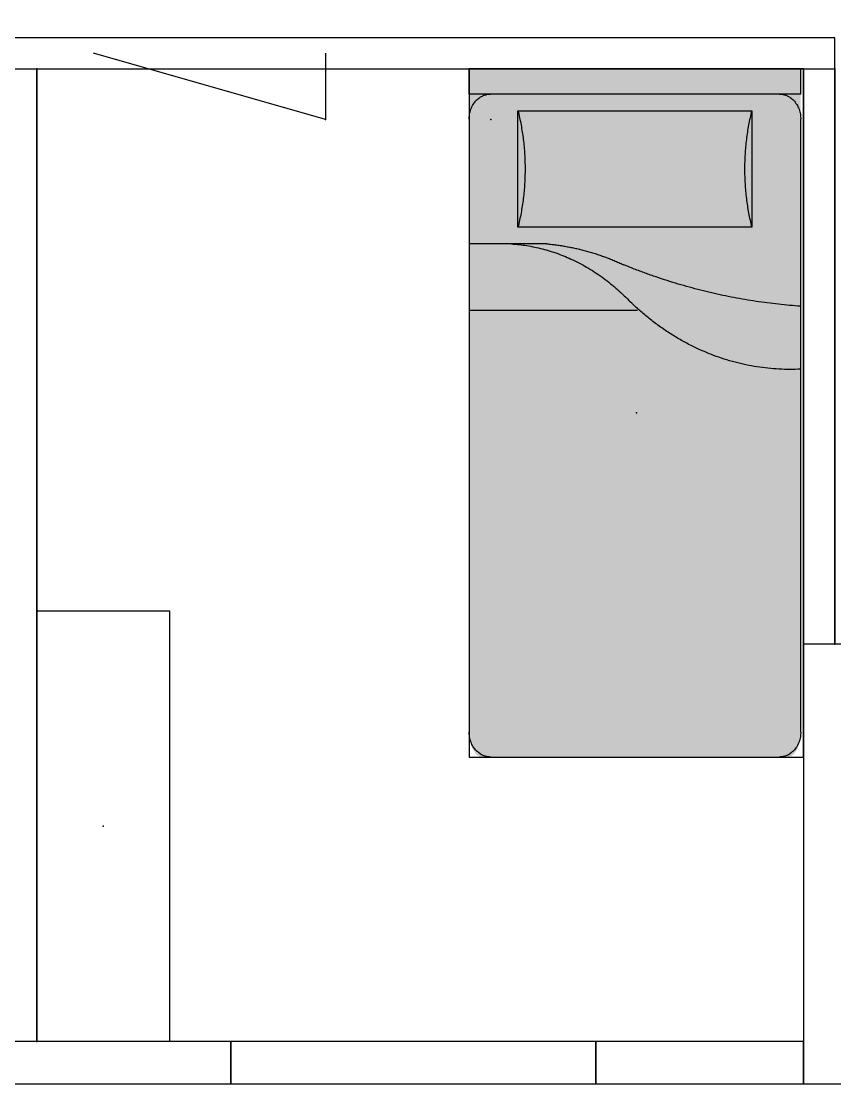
# Model space of a CAD drawing. Header units: millimetres. Extents: x 0 to 8613, y 0 to 4972.
# Drawn here: x 3096 to 5550, y 0 to 3206 of the extents above; entities that cross this region are included whole.
import ezdxf

# ---------------------------------------------------------------- set-up
doc = ezdxf.new("R2010")
doc.units = ezdxf.units.MM
for name, color, linetype in [('Default', 7, 'Continuous'), ('Rooms$Bed Room', 7, 'Continuous'), ('Rooms$Living Room', 7, 'Continuous'), ('Windows', 7, 'Continuous')]:
    doc.layers.add(name, color=color, linetype=linetype)
for name, color, linetype, true_color in [('Doors', 96, 'Continuous', 0x007f00), ('Furniture', 37, 'Continuous', 0x75664f), ('FurnitureRefRec', 254, 'Continuous', 0xd5d5d5), ('PT Top Left', 52, 'Continuous', 0xcdcd00), ('PT Top Left Furniture', 211, 'Continuous', 0xff7fff), ('PT Top Right Furniture', 200, 'Continuous', 0xbf3fff), ('Walls', 1, 'Continuous', 0xff0000)]:
    doc.layers.add(name, color=color, linetype=linetype, true_color=true_color)

# ---------------------------------------------------------------- blocks, each defined once
blk = doc.blocks.new('Bedopstelling Klein')
at = {"layer": 'Furniture'}
blk.add_hatch(color=7, dxfattribs=at).paths.add_polyline_path([(-75.3, 0), (-71.9, 0), (-68.5, 0.2), (-65.1, 0.4), (-61.6, 0.7), (-58.1, 1.1), (-54.6, 1.5), (-51.1, 2.1), (-47.6, 2.8), (-44.1, 3.6), (-40.7, 4.5), (-37.4, 5.5), (-34.1, 6.5), (-32.5, 7.1), (-30.9, 7.7), (-29.4, 8.3), (-27.8, 9), (-26.3, 9.6), (-24.9, 10.3), (-23.5, 11), (-22.1, 11.7), (-20.7, 12.5), (-19.4, 13.3), (-18.1, 14), (-16.8, 14.8), (-15.6, 15.6), (-14.5, 16.5), (-13.4, 17.3), (-12.3, 18.2), (-11.2, 19), (-10.3, 19.9), (-9.3, 20.8), (-8.4, 21.7), (-7.6, 22.6), (-6.8, 23.5), (-6, 24.4), (-5.3, 25.3), (-4.9, 25.8), (-4.6, 26.3), (-4.3, 26.7), (-4, 27.2), (-3.7, 27.7), (-3.4, 28.1), (-3.2, 28.6), (-2.9, 29.1), (-2.7, 29.5), (-2.4, 30), (-2.2, 30.5), (-2, 30.9), (-1.8, 31.4), (-1.6, 31.9), (-1.4, 32.3), (-1.3, 32.8), (-1.1, 33.3), (-1, 33.7), (-0.8, 34.2), (-0.7, 34.7), (-0.6, 35.1), (-0.5, 35.6), (-0.4, 36), (-0.3, 36.5), (-0.2, 37), (-0.2, 37.4), (-0.1, 37.9), (-0.1, 38.3), (0, 38.8), (0, 39.2), (0, 39.7), (0, 40.1), (0, 959.9), (0, 960.3), (0, 960.8), (0, 961.2), (-0.1, 961.7), (-0.1, 962.1), (-0.2, 962.6), (-0.2, 963), (-0.3, 963.5), (-0.4, 964), (-0.5, 964.4), (-0.6, 964.9), (-0.7, 965.3), (-0.8, 965.8), (-1, 966.3), (-1.1, 966.7), (-1.3, 967.2), (-1.4, 967.7), (-1.6, 968.1), (-1.8, 968.6), (-2, 969.1), (-2.2, 969.5), (-2.4, 970), (-2.7, 970.5), (-2.9, 970.9), (-3.2, 971.4), (-3.4, 971.9), (-3.7, 972.3), (-4, 972.8), (-4.3, 973.3), (-4.6, 973.7), (-4.9, 974.2), (-5.3, 974.7), (-6, 975.6), (-6.8, 976.5), (-7.6, 977.4), (-8.4, 978.3), (-9.3, 979.2), (-10.3, 980.1), (-11.2, 981), (-12.3, 981.8), (-13.4, 982.7), (-14.5, 983.5), (-15.6, 984.4), (-16.8, 985.2), (-18.1, 986), (-19.4, 986.7), (-20.7, 987.5), (-22.1, 988.3), (-23.5, 989), (-24.9, 989.7), (-26.3, 990.4), (-27.8, 991), (-29.4, 991.7), (-30.9, 992.3), (-32.5, 992.9), (-34.1, 993.5), (-37.4, 994.5), (-40.7, 995.5), (-44.1, 996.4), (-47.6, 997.2), (-51.1, 997.9), (-54.6, 998.5), (-58.1, 998.9), (-61.6, 999.3), (-65.1, 999.6), (-68.5, 999.8), (-71.9, 1000), (-75.3, 1000), (-2076.2, 1000), (-2076.2, 0), (-2000, 0)], flags=0)
at = {"layer": 'Furniture', "color": 37, "true_color": 0x766750}
for p, q in [((-2000, 1000), (-2076.2, 1000)), ((-75.3, 1000), (-1924.7, 1000)), ((-1949.8, 852.9), (-1598.4, 852.9)), ((-1949.8, 147.1), (-1949.8, 852.9)), ((-1598.4, 852.9), (-1598.4, 147.1)), ((-1598.4, 147.1), (-1949.8, 147.1)), ((-1924.7, 0), (-75.3, 0)), ((-2000, 0), (-2076.2, 0))]:
    blk.add_line(p, q, dxfattribs=at)
for points in [[(-2076.2, 1000), (-2076.2, 0)], [(-2000, 1000), (-2000, 0)], [(0, 64.2), (0, 935.8)], [(-1347.4, 508), (-1347.4, 0)], [(-1548.2, 234.2), (-1548.2, 0)]]:
    blk.add_lwpolyline(points, dxfattribs=at)
for points, weights in [([(-2000, 935.8), (-2000, 1000), (-1924.7, 1000)], [1, 0.707106781186, 1]), ([(-1359.9, 1000), (-1378.9, 725.2), (-1485.4, 465.3)], [1, 0.990404896115, 1]), ([(-1170.2, 1000), (-1155.8, 710.3), (-1372.5, 486.7)], [1, 0.933646644704, 1]), ([(-75.3, 1000), (0, 1000), (0, 935.8)], [1, 0.707106781187, 1]), ([(-1598.4, 852.9), (-1774.1, 809.3), (-1949.8, 852.9)], [1, 0.959999998575, 1]), ([(-1548.2, 127.2), (-1534.8, 333.4), (-1372.5, 486.7)], [1, 0.942933891278, 1]), ([(-1548.2, 234.2), (-1537.6, 353.8), (-1485.4, 465.3)], [1, 0.988393644073, 1]), ([(-1949.8, 147.1), (-1774.1, 190.7), (-1598.4, 147.1)], [1, 0.959999998575, 1]), ([(-1924.7, 0), (-2000, 0), (-2000, 64.2)], [1, 0.707106781186, 1]), ([(0, 64.2), (0, 0), (-75.3, 0)], [1, 0.707106781186, 1])]:
    blk.add_rational_spline(points, weights, degree=2, dxfattribs=at)
at = {"layer": 'FurnitureRefRec'}
blk.add_lwpolyline([(0, 0), (0, 1008.5), (-2076.2, 1008.5), (-2076.2, 0)], close=True, dxfattribs=at)
at = {"layer": 'PT Top Left Furniture'}
blk.add_point((-2076.2, 0), dxfattribs=at)
at = {"layer": 'PT Top Right Furniture'}
blk.add_point((-2076.2, 1008.5), dxfattribs=at)

msp = doc.modelspace()

# ---------------------------------------------------------------- linework, layer by layer
at = {"layer": 'Doors'}
msp.add_lwpolyline([(4014, 3109), (4014, 2909), (3314, 3109)], dxfattribs=at)
at = {"layer": 'Furniture'}
msp.add_lwpolyline([(3143, 127), (3143, 1427), (3543, 1427), (3543, 127)], close=True, dxfattribs=at)
at = {"layer": 'PT Top Left'}
for p in [(3143, 3062), (5455.5, 3062), (5549.5, 3062), (4014, 2909), (4511.9, 2909), (4951.3, 2023.9), (5455.5, 1326), (5549.5, 1326), (3343, 777), (3143, 127), (3728.5, 127), (4828.5, 127), (5455.5, 127), (3728.5, 0), (4828.5, 0), (5455.5, 0)]:
    msp.add_point(p, dxfattribs=at)
at = {"layer": 'Rooms$Bed Room'}
msp.add_lwpolyline([(3143, 3062), (5455.5, 3062), (5455.5, 127), (3143, 127)], close=True, dxfattribs=at)
at = {"layer": 'Rooms$Living Room'}
msp.add_lwpolyline([(2007, 3156), (2007, 4845), (8486, 4845), (8486, 1326), (5549.5, 1326), (5549.5, 3156)], close=True, dxfattribs=at)
at = {"layer": 'Walls'}
for points in [[(127, 3062), (5549.5, 3062), (5549.5, 3156), (127, 3156)], [(3049, 3062), (3143, 3062), (3143, 127), (3049, 127)], [(5455.5, 3062), (5549.5, 3062), (5549.5, 1326), (5455.5, 1326)], [(5455.5, 0), (5582.5, 0), (5582.5, 1326), (5455.5, 1326)], [(1854, 0), (3728.5, 0), (3728.5, 127), (1854, 127)], [(4828.5, 0), (5455.5, 0), (5455.5, 127), (4828.5, 127)]]:
    msp.add_lwpolyline(points, close=True, dxfattribs=at)
at = {"layer": 'Windows'}
msp.add_lwpolyline([(3728.5, 0), (4828.5, 0), (4828.5, 127), (3728.5, 127)], close=True, dxfattribs=at)

# ---------------------------------------------------------------- block references
at = {"layer": 'Default', "rotation": 270}
msp.add_blockref('Bedopstelling Klein', (4447, 985.8), dxfattribs=at)

doc.saveas('drawing.dxf')
